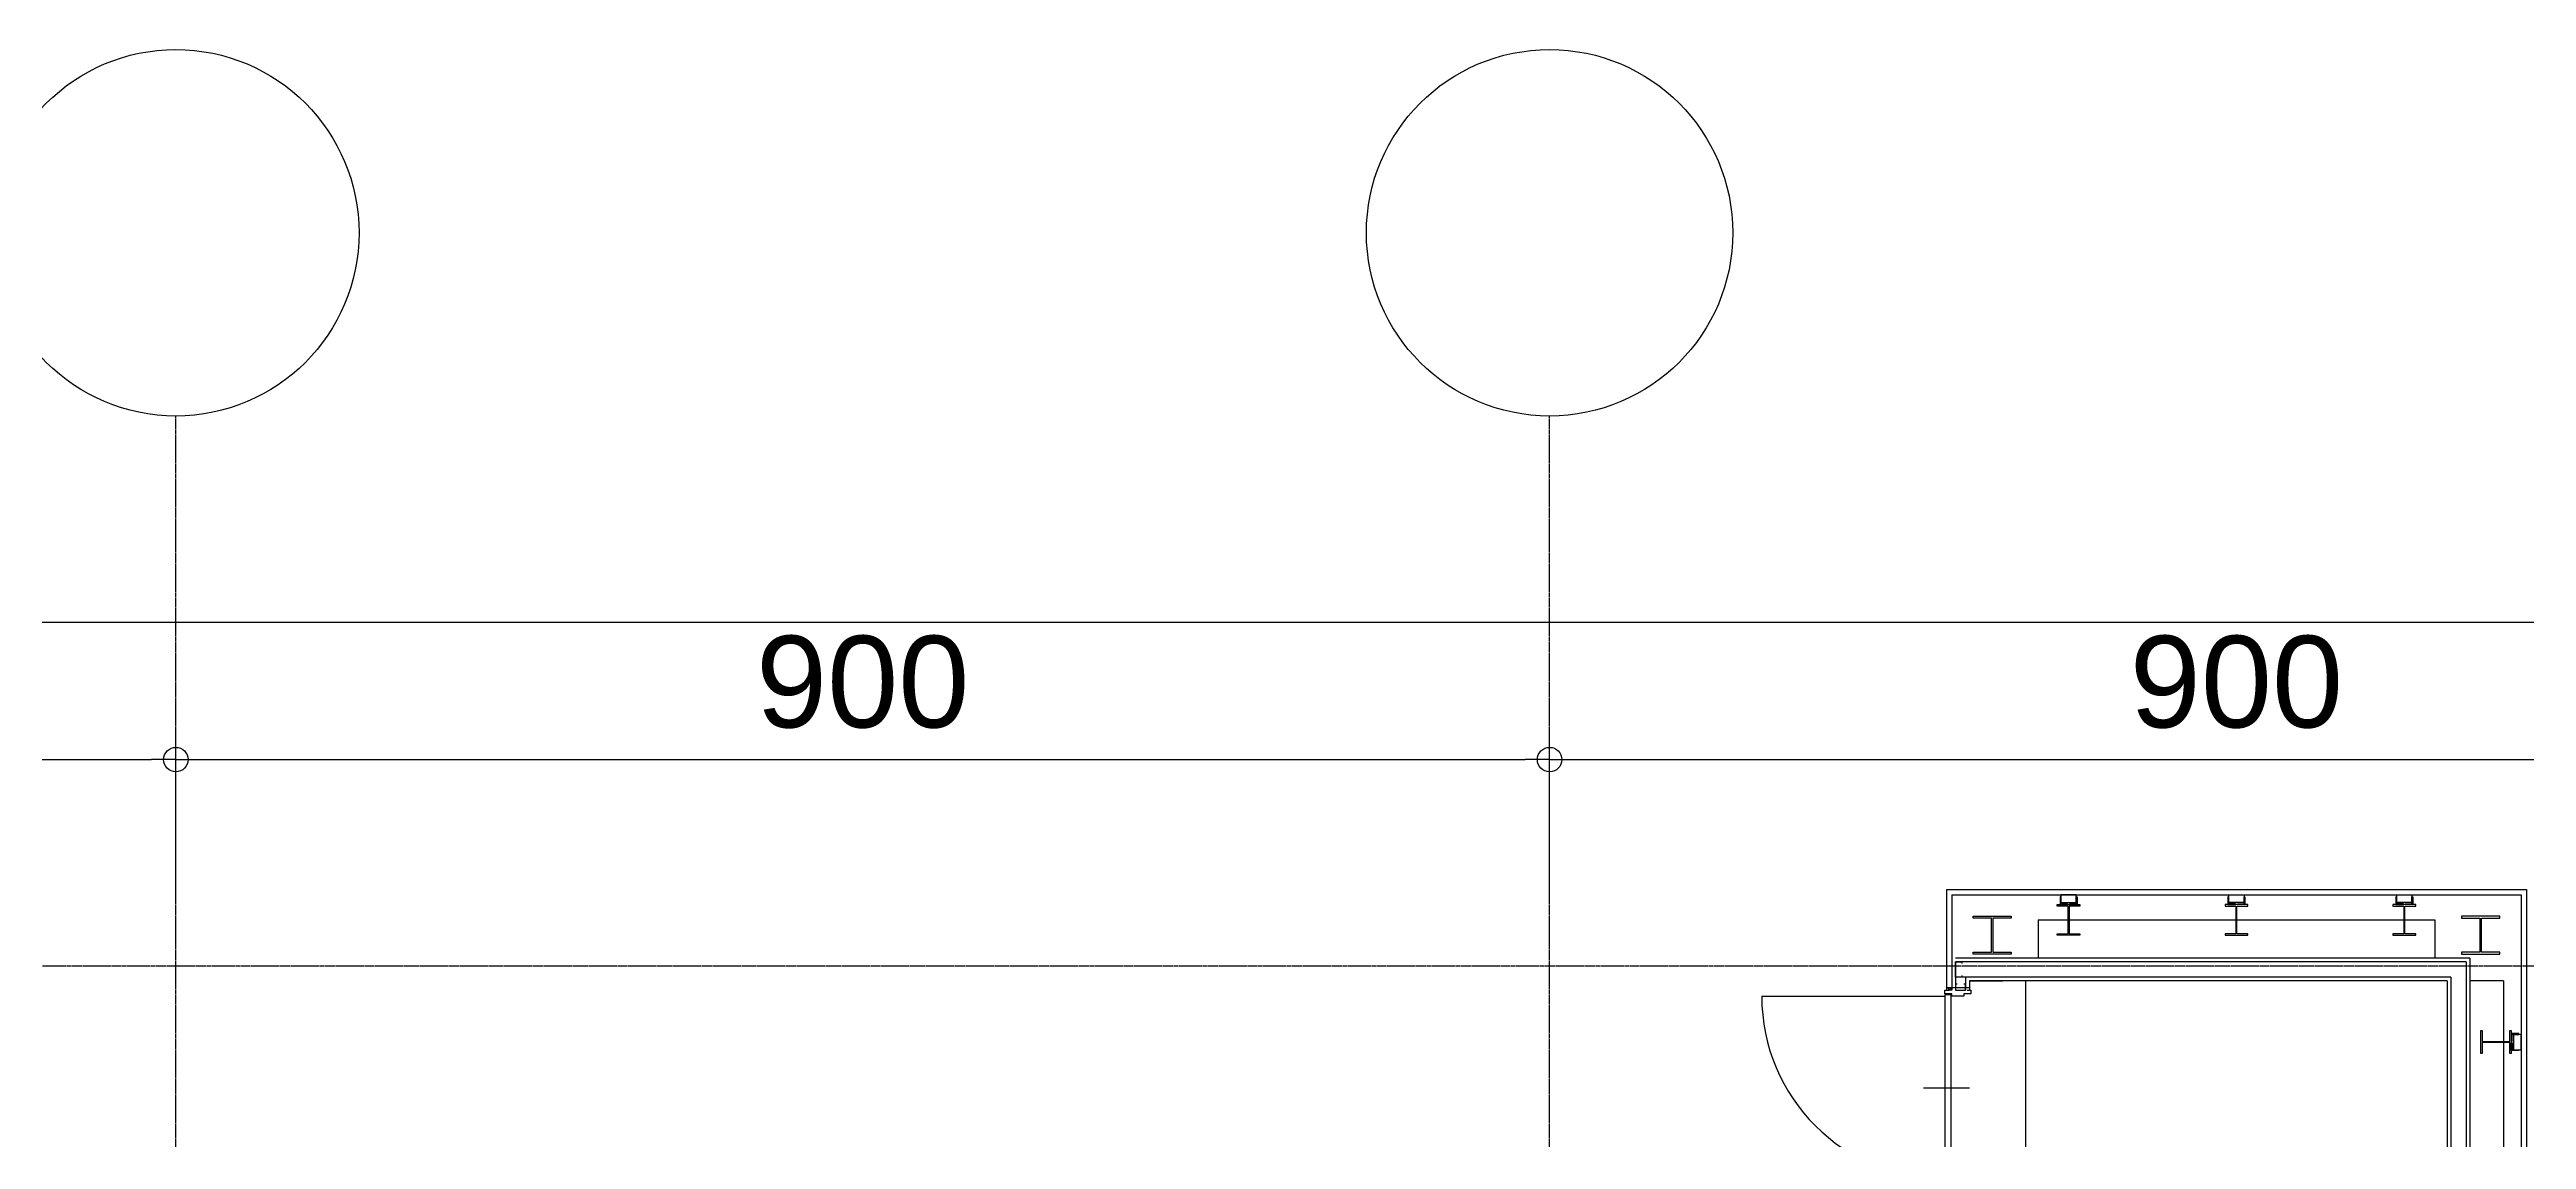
# Model space of a CAD drawing. Header units: millimetres. Extents: x -21841 to 195597, y -1659 to 112111.
# Drawn here: x 1777 to 3400, y 19286 to 20000 of the extents above; entities that cross this region are included whole.
import ezdxf
from ezdxf.enums import TextEntityAlignment as Align

# ---------------------------------------------------------------- set-up
doc = ezdxf.new("R2010")
doc.units = ezdxf.units.MM
doc.linetypes.add('X-N-FAB-L10$0$COL-CEN-LIN', pattern=[3.25, 2.5, -0.25, 0.25, -0.25])
for name, color, linetype in [('0-FMCS', 6, 'Continuous'), ('0-XREF', 7, 'Continuous'), ('X-N-FAB-L10$0$0-MC', 8, 'Continuous'), ('X-N-FAB-L10$0$0-NC', 8, 'Continuous'), ('X-N-FAB-L10$0$0-ND', 8, 'Continuous'), ('X-N-FAB-L10$0$08', 8, 'Continuous'), ('X-N-FAB-L10$0$CCL', 8, 'X-N-FAB-L10$0$COL-CEN-LIN'), ('X-N-FAB-L10$0$DIM', 8, 'Continuous')]:
    doc.layers.add(name, color=color, linetype=linetype)
doc.styles.add('X-N-FAB-L10$0$CHINA', font='simplex.shx', dxfattribs={"width": 0.75, "bigfont": 'chineset.shx'})
doc.styles.add('X-N-FAB-L10$0$COL-NUM', font='romanc')
doc.styles.add('X-N-FAB-L10$0$DimStyUse', font='romans.shx', dxfattribs={"width": 0.7})
doc.styles.add('X-N-FAB-L10$0$Gen-Text', font='arial.ttf', dxfattribs={"height": 2.5})
doc.dimstyles.new('X-N-FAB-L10$0$cirl', dxfattribs={"dimtxt": 200, "dimasz": 50, "dimexe": 50, "dimexo": 0, "dimgap": 20, "dimtad": 1, "dimdsep": 46, "dimtxsty": 'X-N-FAB-L10$0$DimStyUse', "dimblk": 'X-N-FAB-L10$0$_Origin', "dimcen": 10, "dimdle": 50, "dimclrt": 2, "dimazin": 0, "dimtfac": 1, "dimtix": 1, "dimtmove": 2, "dimatfit": 3, "dimfxl": 10, "dimtolj": 1, "dimarcsym": 0})

# ---------------------------------------------------------------- blocks, each defined once
blk = doc.blocks.new('X-N-FAB-L10$0$_Origin')
at = {"color": 0, "linetype": 'ByBlock', "lineweight": -2}
blk.add_line((0, 0), (-1, 0), dxfattribs=at)
blk.add_circle((0, 0), 0.5, dxfattribs=at)
blk = doc.blocks.new('*D738')
at = {"layer": 'DEFPOINTS', "color": 0, "transparency": 16777216}
for p in [(27010, 19625), (60, 19535), (27010, 19535)]:
    blk.add_point(p, dxfattribs=at)
at = {"layer": 'X-N-FAB-L10$0$DIM', "color": 0, "lineweight": -2, "transparency": 16777216}
for p, q in [((60, 19535), (60, 19645)), ((27010, 19535), (27010, 19645)), ((76, 19625), (26994, 19625))]:
    blk.add_line(p, q, dxfattribs=at)
at = {"layer": 'X-N-FAB-L10$0$DIM', "color": 0, "lineweight": -2, "transparency": 16777216, "xscale": 16, "yscale": 16, "zscale": 16, "rotation": 180}
blk.add_blockref('X-N-FAB-L10$0$_Origin', (60, 19625), dxfattribs=at)
at = {"layer": 'X-N-FAB-L10$0$DIM', "color": 0, "lineweight": -2, "transparency": 16777216, "xscale": 16, "yscale": 16, "zscale": 16}
blk.add_blockref('X-N-FAB-L10$0$_Origin', (27010, 19625), dxfattribs=at)
at = {"layer": 'X-N-FAB-L10$0$DIM', "color": 2, "transparency": 16777216, "insert": (13535, 19675.6), "char_height": 2.5, "attachment_point": 5, "style": 'X-N-FAB-L10$0$Gen-Text'}
blk.add_mtext('\\A1;{\\H24x;26950}', dxfattribs=at)
blk = doc.blocks.new('*D748')
at = {"layer": 'DEFPOINTS', "color": 0, "transparency": 16777216}
for p in [(1860, 19535), (960, 19445), (1860, 19445)]:
    blk.add_point(p, dxfattribs=at)
at = {"layer": 'X-N-FAB-L10$0$DIM', "color": 0, "lineweight": -2, "transparency": 16777216}
for p, q in [((960, 19445), (960, 19555)), ((1860, 19445), (1860, 19555)), ((976, 19535), (1844, 19535))]:
    blk.add_line(p, q, dxfattribs=at)
at = {"layer": 'X-N-FAB-L10$0$DIM', "color": 0, "lineweight": -2, "transparency": 16777216, "xscale": 16, "yscale": 16, "zscale": 16, "rotation": 180}
blk.add_blockref('X-N-FAB-L10$0$_Origin', (960, 19535), dxfattribs=at)
at = {"layer": 'X-N-FAB-L10$0$DIM', "color": 0, "lineweight": -2, "transparency": 16777216, "xscale": 16, "yscale": 16, "zscale": 16}
blk.add_blockref('X-N-FAB-L10$0$_Origin', (1860, 19535), dxfattribs=at)
at = {"layer": 'X-N-FAB-L10$0$DIM', "color": 2, "transparency": 16777216, "insert": (1410, 19585.6), "char_height": 2.5, "attachment_point": 5, "style": 'X-N-FAB-L10$0$Gen-Text'}
blk.add_mtext('\\A1;{\\H24x;900}', dxfattribs=at)
blk = doc.blocks.new('X-N-FAB-L10')
at = {"layer": 'X-N-FAB-L10$0$0-MC', "color": 8}
for centre in [(1860, 19880), (2760, 19880)]:
    blk.add_circle(centre, 120, dxfattribs=at)
at = {"layer": 'X-N-FAB-L10$0$08', "color": 8}
for p, q in [((3020, 19450), (3020, 19385.5)), ((3020, 19450), (3400, 19450)), ((3023.5, 19446.5), (3023.5, 19385.5)), ((3023.5, 19446.5), (3396.5, 19446.5)), ((3094.4, 19445), (3094.4, 19440)), ((3095, 19445), (3094.4, 19445)), ((3105, 19446.5), (3095, 19446.5)), ((3095, 19446.5), (3095, 19441.5)), ((3095, 19440.6), (3095, 19445)), ((3095, 19441.5), (3105, 19441.5)), ((3099.4, 19440.6), (3095, 19440.6)), ((3099.4, 19440), (3099.4, 19440.6)), ((3100.6, 19440), (3100.6, 19440.6)), ((3100.6, 19440.6), (3105, 19440.6)), ((3105, 19441.5), (3105, 19446.5)), ((3105, 19440.6), (3105, 19445)), ((3105, 19445), (3105.6, 19445)), ((3105.6, 19445), (3105.6, 19440)), ((3204.4, 19445), (3204.4, 19440)), ((3205, 19445), (3204.4, 19445)), ((3205, 19441.5), (3205, 19446.5)), ((3205, 19446.5), (3215, 19446.5)), ((3205, 19440.6), (3205, 19445)), ((3215, 19441.5), (3205, 19441.5)), ((3209.4, 19440.6), (3205, 19440.6)), ((3209.4, 19440), (3209.4, 19440.6)), ((3210.6, 19440), (3210.6, 19440.6)), ((3210.6, 19440.6), (3215, 19440.6)), ((3215, 19446.5), (3215, 19441.5)), ((3215, 19440.6), (3215, 19445)), ((3215, 19445), (3215.6, 19445)), ((3215.6, 19445), (3215.6, 19440)), ((3314.4, 19445), (3314.4, 19440)), ((3315, 19445), (3314.4, 19445)), ((3315, 19441.5), (3315, 19446.5)), ((3315, 19446.5), (3325, 19446.5)), ((3315, 19440.6), (3315, 19445)), ((3325, 19441.5), (3315, 19441.5)), ((3319.4, 19440.6), (3315, 19440.6)), ((3319.4, 19440), (3319.4, 19440.6)), ((3320.6, 19440), (3320.6, 19440.6)), ((3320.6, 19440.6), (3325, 19440.6)), ((3325, 19446.5), (3325, 19441.5)), ((3325, 19440.6), (3325, 19445)), ((3325, 19445), (3325.6, 19445)), ((3325.6, 19445), (3325.6, 19440)), ((3396.5, 19446.5), (3396.5, 18807)), ((3400, 19450), (3400, 18807)), ((3037.5, 19431.1), (3037.5, 19432.5)), ((3037.5, 19432.5), (3062.5, 19432.5)), ((3049.55, 19431.1), (3037.5, 19431.1)), ((3049.55, 19408.9), (3049.55, 19431.1)), ((3062.5, 19431.1), (3050.45, 19431.1)), ((3050.45, 19431.1), (3050.45, 19408.9)), ((3062.5, 19432.5), (3062.5, 19431.1)), ((3080, 19430), (3340, 19430)), ((3080, 19430), (3080, 19405)), ((3092.5, 19440), (3107.5, 19440)), ((3092.5, 19439.1), (3092.5, 19440)), ((3099.7, 19439.1), (3092.5, 19439.1)), ((3094.4, 19440), (3099.4, 19440)), ((3099.7, 19420.9), (3099.7, 19439.1)), ((3107.5, 19439.1), (3100.3, 19439.1)), ((3100.3, 19439.1), (3100.3, 19420.9)), ((3105.6, 19440), (3100.6, 19440)), ((3107.5, 19440), (3107.5, 19439.1)), ((3217.5, 19440), (3202.5, 19440)), ((3202.5, 19440), (3202.5, 19439.1)), ((3202.5, 19439.1), (3209.7, 19439.1)), ((3204.4, 19440), (3209.4, 19440)), ((3209.7, 19439.1), (3209.7, 19420.9)), ((3210.3, 19420.9), (3210.3, 19439.1)), ((3210.3, 19439.1), (3217.5, 19439.1)), ((3215.6, 19440), (3210.6, 19440)), ((3217.5, 19439.1), (3217.5, 19440)), ((3327.5, 19440), (3312.5, 19440)), ((3312.5, 19440), (3312.5, 19439.1)), ((3312.5, 19439.1), (3319.7, 19439.1)), ((3314.4, 19440), (3319.4, 19440)), ((3319.7, 19439.1), (3319.7, 19420.9)), ((3320.3, 19420.9), (3320.3, 19439.1)), ((3320.3, 19439.1), (3327.5, 19439.1)), ((3325.6, 19440), (3320.6, 19440)), ((3327.5, 19439.1), (3327.5, 19440)), ((3340, 19430), (3340, 19405)), ((3382.5, 19432.5), (3357.5, 19432.5)), ((3357.5, 19432.5), (3357.5, 19431.1)), ((3357.5, 19431.1), (3369.55, 19431.1)), ((3369.55, 19431.1), (3369.55, 19408.9)), ((3370.45, 19408.9), (3370.45, 19431.1)), ((3370.45, 19431.1), (3382.5, 19431.1)), ((3382.5, 19431.1), (3382.5, 19432.5)), ((3037.5, 19407.5), (3037.5, 19408.9)), ((3037.5, 19408.9), (3049.55, 19408.9)), ((3050.45, 19408.9), (3062.5, 19408.9)), ((3062.5, 19408.9), (3062.5, 19407.5)), ((3092.5, 19420), (3092.5, 19420.9)), ((3092.5, 19420.9), (3099.7, 19420.9)), ((3107.5, 19420), (3092.5, 19420)), ((3100.3, 19420.9), (3107.5, 19420.9)), ((3107.5, 19420.9), (3107.5, 19420)), ((3209.7, 19420.9), (3202.5, 19420.9)), ((3202.5, 19420.9), (3202.5, 19420)), ((3202.5, 19420), (3217.5, 19420)), ((3217.5, 19420.9), (3210.3, 19420.9)), ((3217.5, 19420), (3217.5, 19420.9)), ((3319.7, 19420.9), (3312.5, 19420.9)), ((3312.5, 19420.9), (3312.5, 19420)), ((3312.5, 19420), (3327.5, 19420)), ((3327.5, 19420.9), (3320.3, 19420.9)), ((3327.5, 19420), (3327.5, 19420.9)), ((3369.55, 19408.9), (3357.5, 19408.9)), ((3357.5, 19408.9), (3357.5, 19407.5)), ((3382.5, 19408.9), (3370.45, 19408.9)), ((3382.5, 19407.5), (3382.5, 19408.9)), ((3363, 19405), (3026, 19405)), ((3360.5, 19402.5), (3026, 19402.5)), ((3026, 19402.5), (3026, 19384)), ((3026, 19392.5), (3026, 19402.5)), ((3026, 19402.5), (3030, 19402.5)), ((3350.5, 19392.5), (3026, 19392.5)), ((3030, 19392.5), (3026, 19392.5)), ((3030, 19402.5), (3030, 19401.5)), ((3030, 19393.5), (3030, 19392.5)), ((3032.5, 19392.5), (3032.5, 19384)), ((3062.5, 19407.5), (3037.5, 19407.5)), ((3350.5, 19392.5), (3350.5, 18735)), ((3357.5, 19407.5), (3382.5, 19407.5)), ((3360.5, 19402.5), (3360.5, 18765)), ((3363, 19405), (3363, 18765)), ((2899, 19380), (3019, 19380)), ((3019, 19381.5), (3019, 19384)), ((3019, 19384), (3021.5, 19384)), ((3023.5, 19381.5), (3019, 19381.5)), ((3019, 19381), (3019, 19259)), ((3023, 19381), (3019, 19381)), ((3020, 19385.5), (3023.5, 19385.5)), ((3035, 19385.5), (3020, 19385.5)), ((3021.5, 19385.5), (3020, 19385.5)), ((3020, 19384), (3021.5, 19384)), ((3021.5, 19384), (3023.5, 19385.5)), ((3021.5, 19384), (3021.5, 19385.5)), ((3021.5, 19385.5), (3023.5, 19385.5)), ((3021.5, 19384), (3021.5, 19385.5)), ((3023.5, 19384), (3021.5, 19384)), ((3023, 19259), (3023, 19381)), ((3023.5, 19385.5), (3023.5, 19384)), ((3023.5, 19380), (3023.5, 19381.5)), ((3031.5, 19380), (3023.5, 19380)), ((3027, 19388), (3026, 19388)), ((3026, 19388), (3026, 19384)), ((3026, 19384), (3032.5, 19384)), ((3032.5, 19388), (3031.5, 19388)), ((3036, 19381.5), (3031.5, 19381.5)), ((3031.5, 19381.5), (3031.5, 19380)), ((3032.5, 19384), (3032.5, 19388)), ((3033.5, 19384), (3036, 19384)), ((3348, 19390), (3035, 19390)), ((3035, 19390), (3035, 19385.5)), ((3035, 19390), (3035, 19384)), ((3035, 19390), (3057, 19390)), ((3036, 19384), (3036, 19381.5)), ((3072, 19250), (3072, 19390)), ((3348, 19390), (3348, 18737.5)), ((3385, 19390), (3363, 19390)), ((3385, 19390), (3385, 18805)), ((3370, 19342.5), (3370, 19357.5)), ((3370, 19357.5), (3370.9, 19357.5)), ((3370.9, 19357.5), (3370.9, 19350.3)), ((3370.9, 19350.3), (3389.1, 19350.3)), ((3389.1, 19349.7), (3370.9, 19349.7)), ((3370.9, 19349.7), (3370.9, 19342.5)), ((3389.1, 19350.3), (3389.1, 19357.5)), ((3389.1, 19357.5), (3390, 19357.5)), ((3389.1, 19342.5), (3389.1, 19349.7)), ((3390, 19357.5), (3390, 19342.5)), ((3395, 19355.6), (3390, 19355.6)), ((3390, 19355.6), (3390, 19350.6)), ((3390, 19350.6), (3390.6, 19350.6)), ((3390, 19344.4), (3390, 19349.4)), ((3390, 19349.4), (3390.6, 19349.4)), ((3395, 19344.4), (3390, 19344.4)), ((3390.6, 19350.6), (3390.6, 19355)), ((3390.6, 19355), (3395, 19355)), ((3390.6, 19349.4), (3390.6, 19345)), ((3390.6, 19345), (3395, 19345)), ((3391.5, 19355), (3391.5, 19345)), ((3396.5, 19355), (3391.5, 19355)), ((3391.5, 19345), (3396.5, 19345)), ((3395, 19355), (3395, 19355.6)), ((3395, 19345), (3395, 19344.4)), ((3396.5, 19345), (3396.5, 19355)), ((3370.9, 19342.5), (3370, 19342.5)), ((3390, 19342.5), (3389.1, 19342.5)), ((3005, 19320), (3035, 19320))]:
    blk.add_line(p, q, dxfattribs=at)
for centre, radius, start, end in [((3019, 19380), 120, 180, 270), ((3019.298, 19384.75), 1.027, 313.098184, 46.901816)]:
    blk.add_arc(centre, radius, start, end, dxfattribs=at)
at = {"layer": 'X-N-FAB-L10$0$CCL', "color": 8}
for p, q in [((1860, 10600), (1860, 19760)), ((2760, 10600), (2760, 19760)), ((-720, 19400), (27370, 19400))]:
    blk.add_line(p, q, dxfattribs=at)
at = {"layer": 'X-N-FAB-L10$0$DIM', "color": 8}
for p, q in [((1860, 19445), (1860, 19555)), ((2760, 19445), (2760, 19555)), ((2760, 19445), (2760, 19555)), ((1876, 19535), (2744, 19535)), ((2776, 19535), (3644, 19535))]:
    blk.add_line(p, q, dxfattribs=at)
at = {"layer": 'X-N-FAB-L10$0$DIM', "color": 8, "xscale": 16, "yscale": 16, "zscale": 16, "rotation": 180}
for p in [(1860, 19535), (2760, 19535)]:
    blk.add_blockref('X-N-FAB-L10$0$_Origin', p, dxfattribs=at)
at = {"layer": 'X-N-FAB-L10$0$DIM', "color": 8, "xscale": 16, "yscale": 16, "zscale": 16}
blk.add_blockref('X-N-FAB-L10$0$_Origin', (2760, 19535), dxfattribs=at)
at = {"layer": 'X-N-FAB-L10$0$0-NC', "color": 8, "style": 'X-N-FAB-L10$0$COL-NUM'}
for p in [(1860, 19880), (2760, 19880), (3660, 19880), (4560, 19880), (5460, 19880), (6360, 19880), (7260, 19880), (8160, 19880), (9060, 19880), (9960, 19880), (10860, 19880), (11760, 19880), (12660, 19880), (13560, 19880), (14460, 19880), (15360, 19880), (16260, 19880), (17160, 19880), (18060, 19880), (18960, 19880), (19860, 19880), (20760, 19880), (21660, 19880), (22560, 19880), (-840, 13950), (-840, 13350), (-840, 12750), (-840, 12150), (-840, 11550), (-840, 10750)]:
    blk.add_attdef('GRID-Y', text='', height=120, dxfattribs=at).set_placement(p, align=Align.MIDDLE_CENTER)
at = {"layer": 'X-N-FAB-L10$0$0-ND', "color": 8, "style": 'X-N-FAB-L10$0$CHINA'}
blk.add_attdef('NO', text='', height=33.333, dxfattribs=at).set_placement((23327.5, 11380), align=Align.MIDDLE)
at = {"layer": 'X-N-FAB-L10$0$DIM', "color": 8, "char_height": 2.5, "attachment_point": 5, "style": 'X-N-FAB-L10$0$Gen-Text'}
for insert in [(2310, 19585.634), (3210, 19585.634)]:
    blk.add_mtext('\\A1;{\\H24x;900}', dxfattribs=dict(at, insert=insert))
at = {"layer": 'X-N-FAB-L10$0$DIM', "color": 8}
for base, p1, p2, picture, middle in [((27010, 19625), (60, 19535), (27010, 19535), '*D738', (13535, 19675.634)), ((1860, 19535), (960, 19445), (1860, 19445), '*D748', (1410, 19585.634))]:
    dim = blk.add_linear_dim(base=base, p1=p1, p2=p2, text='{\\H24x;<>}', dimstyle='X-N-FAB-L10$0$cirl', override={"dimtxt": 60, "dimasz": 16, "dimexe": 20, "dimgap": 20, "dimtxsty": 'X-N-FAB-L10$0$Gen-Text'}, dxfattribs=at)
    dim.commit()
    dim.dimension.update_dxf_attribs({"geometry": picture, "text_midpoint": middle})

msp = doc.modelspace()

# ---------------------------------------------------------------- block references
at = {"layer": '0-FMCS', "color": 5}
msp.add_blockref('X-N-FAB-L10', (0, 0), dxfattribs=at)
at = {"layer": '0-XREF'}
msp.add_blockref('X-N-FAB-L10', (0, 0), dxfattribs=at)

doc.saveas('drawing.dxf')
